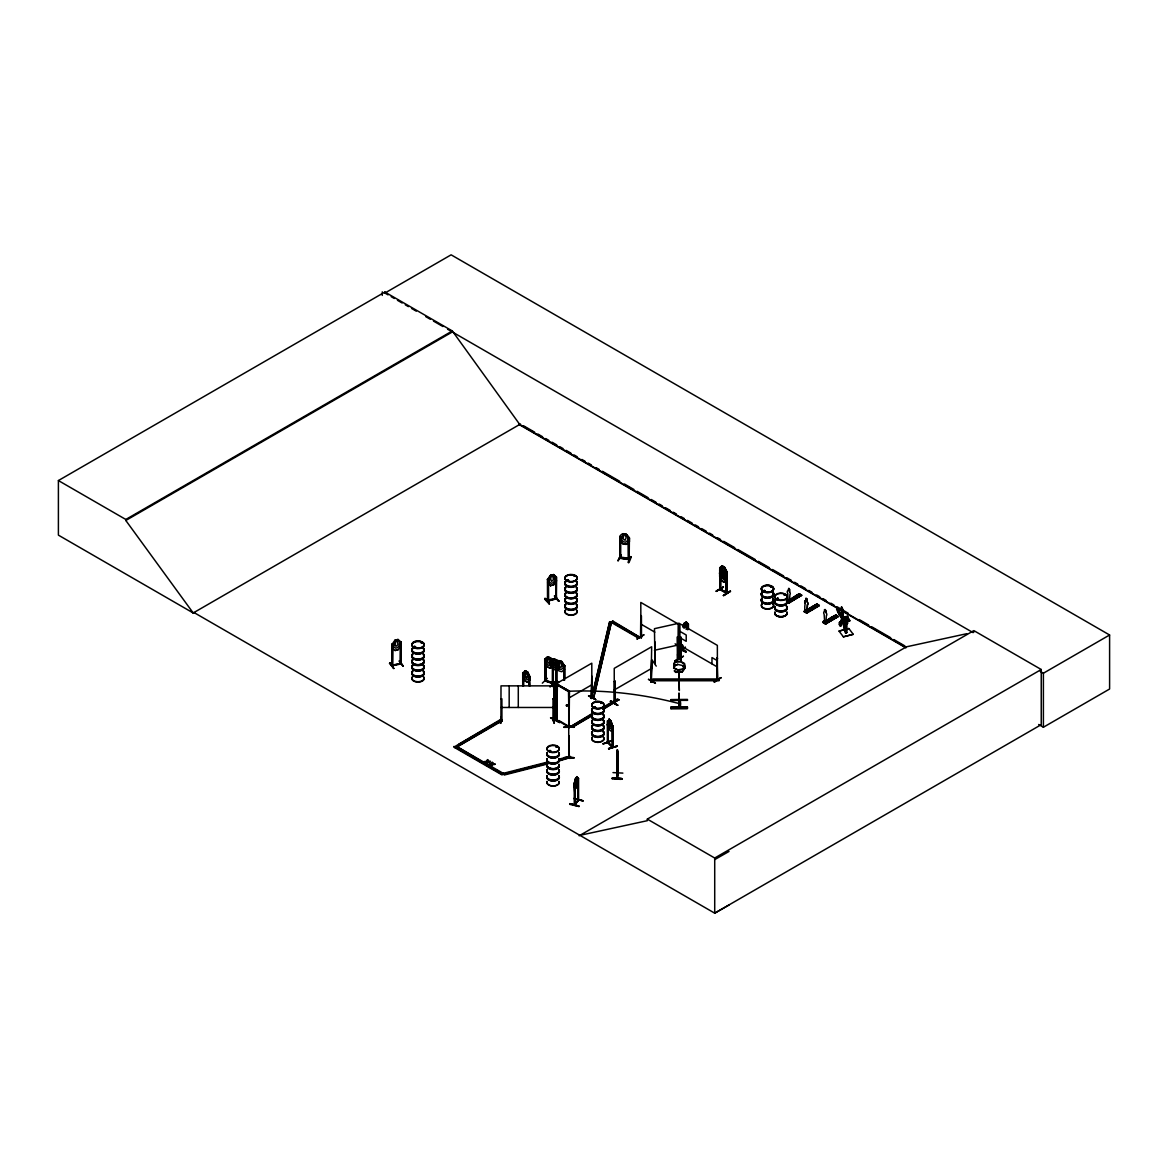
<?xml version="1.0" encoding="UTF-8"?>
<svg xmlns="http://www.w3.org/2000/svg" width="1168" height="1168" viewBox="0 0 1168 1168"><rect width="100%" height="100%" fill="white"/><g stroke="black" fill="none" stroke-linecap="round" stroke-linejoin="round"><path stroke-width="1.5" d="M847.399 623.464L842.566 618.617L842.814 620.208L847.603 623.493L846.245 619.58M617.259 777.917C617.054 781.29 619.361 770.938 617.653 773.625L617.522 751.666M617.069 755.156L617.157 751.593L616.908 778.691L617.755 772.982L617.449 749.798L616.923 757.025M577.81 778.852L578.569 778.516L577.737 778.808L578.277 800.62L578.642 799.365L577.883 799.671M612.09 778.764C621.872 775.508 628.545 781.932 612.134 778.005M621.989 779.246L612.134 778.384M655 663.526L654.46 628.676L679.148 623.186L678.769 657.978M544.828 680.988L544.755 659.263M544.828 680.199L545.66 680.462M553.398 665.57L550.478 668.096L547.573 667.118L544.755 662.694L544.697 659.307L545.821 659.424L545.763 680.973M545.003 679.937L545.748 680.433M545.003 680.725L553.559 683.572L553.428 682.696L545.748 680.667L553.559 682.784L553.296 683.791L553.296 662.139L554.187 659.584L556.085 663.132M556.056 684.638L556.318 668.286M617.449 749.914L617.069 756.66M609.17 729.372L607.302 724.423L609.054 729.474L610.922 731.095L612.601 729.212L612.66 725.868L612.003 725.109L612.12 746.994M617.449 760.076L617.595 754.762M789.495 601.389L789.918 594.57A2.205 1.285 59.5 0 0 789.495 591.607L789.568 589.358M807.044 611.521L807.365 604.761A2.205 1.285 59.5 0 0 807.044 601.739L806.65 598.79M807.132 611.463L807.468 604.703A2.205 1.285 59.5 0 0 807.132 601.681L806.898 598.965M825.951 622.427L826.375 615.609A2.205 1.285 59.5 0 0 826.039 612.601L825.367 609.506M617.463 754.908L617.113 759.448L616.952 758.645M726.467 592.191L726.073 593.213L726.043 571.327M523.6 685.835L523.702 672.899M555.88 577.342L553.515 574.641L550.581 575.459L547.515 579.605L550.493 575.328L553.603 574.598L556.625 577.226L556.391 598.892L555.749 577.459M393.017 644.064L392.798 665.833L391.981 666.008L400.069 663.439L392.156 665.176M839.223 622.88L839.661 622.15M788.123 600.702L787.685 593.315A2.205 1.285 59.5 0 1 787.918 590.716L788.809 588.263M787.67 600.454L788.707 600.06L787.699 600.498L788.765 600.25L787.758 600.498L788.254 602.016L788.663 600.191L787.889 600.761M789.597 601.33L788.05 600.6M806.139 598.308L805.467 600.848A2.205 1.285 59.5 0 0 805.132 603.491C803.423 614.383 807.803 608.513 805.511 610.937M805.467 610.922L806.037 610.222M805.759 610.747L805.219 610.528M824.491 609.535L824.462 611.711A2.205 1.285 59.5 0 0 824.141 614.353L824.652 621.712M824.885 620.953C823.498 621.916 826.433 621.23 824.097 621.011L824.097 622.588M824.258 621.756L824.871 621.522M846.304 632.414L843.106 619.901L846.406 630.37L846.041 632.822L844.785 630.968L842.347 620.164L843.106 619.901M576.408 777.757L575.97 784.093L576.51 777.786M548.376 600.732L547.369 600.965L548.376 599.943M556.406 597.855L555.413 598.892L556.406 598.629M617.069 751.725L617.332 749.783M841.354 617.565C828.185 597.636 847.15 617.755 842.04 620.515C841.705 618.529 840.916 598.206 842.537 611.302M622.88 773.099L612.981 772.603M616.894 777.392L617.011 777.494M677.63 664.344L674.724 665.818L674.184 663.497L676.389 661.468L680.827 661.365L684.536 663.482L685.295 666.797L682.579 669.498L677.951 670.359L673.673 668.111M575.532 778.472L576.963 776.662L578.262 778.428L576.963 776.662C571.269 784.297 576.977 796.415 574.773 805.234L575.006 783.173L574.32 783.567L575.605 778.428M578.978 805.993C550.946 798.737 598.016 811.22 569.692 804.329M578.978 806.431L569.896 803.672M392.083 665.191L391.893 644.167L392.857 643.948M391.981 665.731C399.193 664.066 399.31 665.03 400.945 662.782M673.6 668.242L674.228 665.643M674.053 668.038L674.841 665.672M684.083 626.851L685.514 622.967M674.943 670.739L676.17 672.096L682.112 671.746M831.353 618.879L832.083 618.733M832.229 618.806L831.893 617.945M832.419 618.617L831.339 618.149M841.5 607.258L842.946 618.763L837.5 608.805M568.699 727.416L569.079 726.554M568.728 692.668L568.743 758.017L569.123 756.601L568.655 757.2M652.635 660.796L656.241 666.125M415.02 647.028L414.713 646.342L413.881 647.276M415.647 647.13L415.049 647.057M421.371 643.261L422.115 642.838M421.648 643.305L421.385 642.663M421.794 643.057L421.648 643.188M566.889 580.233L566.918 579.912M568.67 580.335L567.298 580.554M575.152 576.174L574.203 576.35M574.174 576.101L575.196 576.277M556.727 688.186L556.625 687.237M556.567 703.048L556.786 701.691L556.713 703.092M556.581 715.59L556.727 715.298M550.639 750.703L549.135 751.36M550.376 751.068L549.135 750.586L550.376 750.615M556.26 747.126L557.267 746.98M556.464 746.98L556.8 746.527M556.464 747.243L557.209 746.819M594.454 707.633L594.03 706.932L593.928 707.677M595.432 707.56L594.016 707.02L594.6 707.72M601.053 703.443L601.608 703.034M601.228 703.034L602.046 703.209M679.601 707.779L678.988 693.077L678.812 707.939C681.426 708.567 681.163 698.391 678.608 699.661M679.148 703.18L678.988 693.427M764.076 590.468L763.711 591.256L764.558 590.468M764.894 590.804L764.222 590.468L765.055 590.789M770.603 587.081L771.391 587.227M771.522 587.3L770.895 587.227M777.669 598.965L777.1 598.483L778.355 598.439M639.991 636.721L638.619 637.509L611.506 621.858L609.594 621.697L591.796 697.004L593.709 697.165L611.506 621.858L612.879 621.069L639.991 637.392L638.619 638.181L611.506 622.529L609.594 622.383L593.037 692.434M591.796 697.69L593.709 697.836L611.506 621.858M683.426 626.267L684.098 623.493L686.2 621.916L688.419 624.077L688.419 629.479M686.142 651.481L679.864 648.663M578.16 781.757L576.963 786.94L575.517 788.692L574.218 786.925L574.174 783.582L575.517 778.414M576.963 786.94L578.204 781.742M805.511 610.543L805.789 612.149L806.037 610.105M824.783 621.099L824.185 621.683L825.075 621.42M550.508 717.838C562.567 724.321 563.137 724.204 550.8 717.634M610.368 701.428L610.762 700.756L617.814 705.224L610.368 701.413L617.434 705.399M610.689 701.165L617.755 705.195M722.802 566.787L722.058 570.787L723.576 572.992L724.35 570.612L722.875 566.743M722.802 571.678L722.058 575.678L723.576 577.883L724.35 575.503L722.729 571.721M395.996 640.458L395.061 645.189L396.04 646.284L398.054 644.459L396.989 640.225M673.951 663.526L674.418 665.789M526.111 671.658L525.323 675.644L526.87 677.863L527.615 675.469L526.023 671.702M678.608 707.209L679.499 707.034M609.141 719.167L608.221 724.452L610.514 728.628L611.652 727.635L610.791 720.904L609.141 719.167L607.842 721.532M559.866 661.365C556.26 680.871 561.837 659.759 556.129 659.701L553.209 658.723L550.289 661.249L550.289 664.68L553.165 669.06L556.129 669.979L558.99 667.512M569.123 727.109L568.539 691.602L556.669 684.74L556.742 720.087L555.428 719.692L555.428 683.324L569.458 691.062L569.079 727.912L569.283 691.179L555.428 683.324M674.126 667.95L678.097 669.892M603.301 743.958L611.74 740.906M578.291 799.992L574.291 804.445L575.079 804.81L575.006 783.173M578.569 800.197L578.569 778.516M624.033 534.389L623.026 538.667L625.084 540.317L626.15 537.645L625.114 534.491L624.062 534.331M676.535 661.876L680.564 661.803L683.908 663.716L684.55 666.68L682.141 669.074L678.068 669.833M842.347 620.164L845.033 630.91M486.676 763.376L487.392 761.624L490.385 761.697L487.392 762.076L486.676 763.828L487.509 760.032M492.619 762.529L491.232 766.456L492.619 762.529L490.677 766.135L491.348 763.93L488.312 764.777L491.348 764.383M486.122 763.054L487.509 759.58M682.754 626.749L684.054 623.42L682.857 626.763M548.975 603.827C550.42 598.834 538.273 594.658 549.413 603.593M527.659 672.038L529.936 676.856L527.659 672.038L525.293 670.666L524.184 673.483L524.184 676.053L527.235 679.849L528.783 678.71L527.629 672.096L525.206 670.709L522.87 672.783L522.957 685.47M487.494 761.697L488.063 759.901M389.426 663.351L393.806 668.534L389.893 662.825M686.112 629.377C688.77 625.771 684.915 615.478 686.112 627.917M723.342 587.27L716.028 591.169M637.042 639.13L644.079 634.706L637.1 638.779M683.411 656.255L675.075 661.132L683.368 656.255M619.858 536.667L620.88 536.711L619.916 536.623M619.755 540.054L622.953 543.981L626.238 544.419L629.406 541.543L629.435 538.054M619.858 540.039L623.04 543.835L626.179 544.317L629.435 541.485M629.406 559.691L619.901 558.275L619.785 536.565C622.69 530.622 629.406 534.813 627.712 540.463L625.639 542.171L623.537 541.85L621.434 539.485L623.04 533.732L626.15 534.272L629.391 537.879L628.369 537.689L628.428 559.341M621.128 554.888L618.047 560.801L620.661 555.209M618.091 560.757L620.617 555.267M620.12 557.238C626.121 557.18 638.341 561.458 620.135 557.997M620.748 536.55L620.661 558.406L620.967 557.399M620.967 557.618L629.304 558.654M631.26 556.888C625.931 571.561 629.421 554.012 631.26 556.917M628.253 562.304L630.793 556.727M547.456 600.965L556.275 598.644M556.552 598.819L547.515 601.17L547.456 579.357L548.464 579.094L548.507 600.352M556.552 598.031L555.588 598.308M547.617 656.942L546.201 662.417L548.099 665.088L549.982 665.716L551.836 664.285L550.435 657.891L547.631 656.796L544.697 659.307L547.675 656.898M551.851 661.73L553.252 658.825L550.391 661.307M564.611 665.921L561.808 661.482L558.888 660.679L561.808 661.482L563.107 665.453L563.107 668.023L561.239 669.439L559.37 668.811L557.472 666.14L557.472 663.57C563.005 654.971 550.654 668.33 558.932 660.621M640.487 637.348L641.261 637.713L640.794 615.551L640.546 637.392M641.261 636.925L640.458 636.516L641.261 637.144M641.495 637.567L640.546 637.305L641.495 637.567L641.422 615.916M677.688 657.642L678.039 658.956L678.214 637.159L677.338 636.94L677.922 658.913L678.214 624.033L640.794 602.425L640.94 637.159M679.878 657.759L680.652 658.124M679.878 658.548L679.937 623.77L717.356 645.378L717.429 680.17M680.652 658.358L680.813 637.129L679.937 636.91L680.579 637.261M679.966 658.577L680.9 658.737L680.813 637.129M720.554 589.139L719.765 588.687L720.802 588.964M719.663 571.298L722.014 576.072L719.663 571.298L719.751 567.823L719.751 589.519L726.788 593.534L726.963 571.736L726.073 571.517M720.393 568.32L720.554 589.928L720.714 577.138M727.036 592.599C706.144 582.379 740.892 600.323 720.554 589.373M839.456 624.486L840.537 626.252L840.58 624.062L843.077 620.135M840.464 626.282L842.741 620.266L841.924 618.879L840.011 622.602L841.924 618.879L842.493 620.339M617.332 778.589L617.346 756.528M547.354 678.345L542.332 683.178M553.588 686.93L558.625 681.616L553.661 686.58M392.784 665.804L392.959 665.176M687.529 623.975L687.602 629.756M555.311 718.554L554.771 718.889M592.103 698.099L591.796 676.316L591.096 698.333L592.103 698.099L591.344 698.479L592.045 676.462M651.204 681.265L651.978 680.798L651.029 680.988M651.919 680.871L650.956 681.908L651.671 659.891L651.277 682.01L651.992 681.63M607.477 742.731L608.294 742.498L612.455 747.418M612.061 746.162L612.587 746.644M840.259 622.544L841.617 620.442M846.756 632.618L845.501 632.939L846.756 632.618L846.756 622.821M567.108 704.669L567.517 705.122M567.473 705.195C566.1 703.749 566.801 706.903 567.706 705.414M414.304 647.247L414.567 646.4L415.647 646.853M553.559 584.818L556.581 580.598L553.603 584.876L550.493 585.606L553.603 584.876M549.632 751.082L550.464 750.805M550.493 751.36L550.391 750.513M594.089 707.122L594.191 707.545M595.111 707.195L594.6 706.815M778.501 599.111L777.83 598.235M784.078 594.76L784.589 594.921M784.21 595.067L784.808 594.877M392.083 665.979L392.039 644.356L394.959 640.181L398.054 639.422L401.15 642.166L400.274 642.371M392.054 647.787L395.003 650.518L398.098 649.758L401.106 645.539M679.28 658.124L679.119 657.088M574.116 798.547L583.022 801.073M574.729 805.219L578.583 800.153M842.23 617.449C843.719 616.704 844.318 622.529 842.668 620.354M682.988 648.985L682.127 649.247L685.178 647.218M682.988 649.773L683.017 646.108M550.449 662.767L549.486 663.774L547.631 661.833L548.595 657.642L550.449 661.263L550.391 664.68L553.209 669.001L556.085 669.877M556.085 664.65L555.121 665.658L553.267 663.701M607.389 742.644L607.302 720.992M607.798 743.096L608.236 728.598M550.435 657.891L553.471 661.964M553.209 658.723L556.085 659.774L558.932 664.125M550.478 657.818L553.355 662.198L552.42 661.614L552.552 683.572L552.683 667.103M547.573 667.118L550.537 668.038M556.026 659.818L557.472 663.599M556.202 684.725L556.318 662.884M557.092 663.147L557.092 684.755M555.968 666.475L558.844 670.855L561.808 671.761L564.524 669.293M561.706 661.614L564.524 665.921L564.553 680.272M545.821 681.032L545.821 659.424M564.728 665.687L563.677 665.351L564.728 665.687L564.728 678.301M551.471 686.331C568.042 669.658 537.908 698.814 556.012 680.813M553.179 686.857L558.625 682.068M846.45 632.618L845.209 631.45M555.077 718.335L554.669 718.889M554.377 718.714L555.326 718.7M591.096 697.544L592.118 697.238L591.344 697.69M591.096 698.333L591.869 697.88L591.796 663.19L554.377 684.798L554.304 719.576L555.253 719.298L554.858 718.378M614.266 703.034L614.237 668.359L651.671 646.751L651.072 681.805M615.113 702.873L615.113 681.265L614.237 681.499L615.113 681.265M523.03 676.184L525.206 680.988L527.659 682.316L529.849 680.214M719.663 567.867L722.087 565.75L724.467 567.122L726.803 571.897L726.686 593.534M719.751 567.94L720.714 568.144L719.838 567.911L722.116 565.867M722.014 570.685C714.509 578.686 726.219 563.881 720.89 576.072L723.97 579.883L725.489 578.729L724.35 572.13L722.014 570.685L724.35 572.13L726.569 576.875M719.751 576.204L722.014 580.963L724.379 582.336L726.569 580.233M682.068 671.746L684.798 668.257M578.291 800.562L578.204 778.311M615.113 702.961L614.864 681.134M557.472 666.169L555.618 667.585L553.734 666.957L551.851 664.3M568.042 580.496L567.458 580.219M601.754 702.917L601.009 703.37M556.304 747.024L557.165 747.024M776.589 598.907A6.176 3.562 0 0 1 777.859 598.352L777.158 599.023L777.523 598.235M776.895 599.009L778.443 599.009M688.156 623.946L688.419 624.077M685.441 647.335L682.798 648.97M685.178 647.773L682.127 650.036L685.441 647.904M686.185 651.408L685.85 652.109L679.601 649.218M673.848 663.322L676.418 661.438M501.101 719.868L501.992 719.809M501.86 720.612L500.926 720.627L501.933 720.641L501.89 698.785L500.999 698.99M553.136 719.882L554.026 719.809M847.355 623.566L847.778 621.201L846.274 619.288M399.938 663.789L400.945 663.57M683.017 665.585L684.828 668.257L682.214 672.038L675.6 672.388L674.228 670.812M682.959 665.629L677.513 664.373M789.203 602.965L801.598 595.096L799.233 593.753L799.89 594.512L787.159 601.695M774.983 600.513A6.176 3.562 0 0 0 780.954 604.995A6.176 3.562 0 0 0 786.925 600.513L788.166 599.753L786.706 601.33L789.261 602.98L788.429 602.527L801.613 595.271L799.233 593.943L786.517 601.447M789.042 602.761L790.342 600.98L788.882 602.381M816.593 604.177L804.051 611.579L804.883 612.047L817.235 604.338L804.051 611.579L816.797 604.192M805.701 609.871L804.431 611.375L806.431 612.514L807.891 611.112L806.489 612.952L819.148 605.404L816.782 603.885M818.505 605.258L819.337 605.71L806.767 613.112L804.256 611.463L805.526 609.769M835.5 615.098L823.177 622.5M823.761 622.967L836.303 615.565M837.792 616.368L825.703 624.033L825.338 622.675L826.798 622.033L826.798 622.967L824.374 621.537C825.002 620.646 824.272 623.858 825.134 621.245M837.602 616.062L824.885 623.566L825.659 624.019M837.879 616.427L825.367 623.873L823.163 622.383L824.433 620.69M789.495 589.665L789.495 591.607M793.437 597.169C799.759 599.929 790.721 597.68 794.707 596.425L797.072 597.753M795.846 595.753C802.153 598.512 793.13 596.264 797.116 595.008L799.481 596.337M797.963 594.512C804.285 597.271 795.262 595.008 799.233 593.753M786.823 601.637L799.233 593.943M801.598 595.096L788.604 602.411M788.896 602.805L801.628 595.388M805.467 600.848L805.555 600.79A2.205 1.285 59.5 0 0 805.234 603.433L805.234 603.433M804.723 611.842L817.074 604.469M806.183 612.66L819.148 605.404M825.951 610.703L826.039 612.601M824.608 620.792L823.163 621.449M836.142 615.244L822.958 622.5L835.821 615.288M823.484 622.807L836.171 615.361M826.798 622.033L825.338 622.675M825.192 623.756L838.244 616.631L825.542 623.829M555.004 697.559L554.377 719.532M588.818 695.675L595.534 699.515M588.468 695.938L595.914 699.734L588.847 695.719M651.262 682.054L651.905 660.022M648.722 679.28L655.394 683.09M614.631 702.45L614.937 701.91M716.729 679.849L716.962 658.007L717.678 680.024M717.605 658.372L716.729 658.153M717.356 679.338L717.21 680.126M714.115 681.718L721.079 677.644L714.451 682.302M714.115 681.747L721.065 677.615M194.063 612.572L193.304 613.025L58.4 535.134L58.4 480.559L384.914 292.044L452.323 330.953L519.731 424.451L905.667 647.276M384.914 292.044L384.914 293.051L451.125 254.828L1109.6 634.998L1109.6 689.018L1043.389 727.241L1038.659 724.496M58.4 480.559L125.808 519.468L452.323 330.953M729.007 905.025L714.714 913.172L193.976 612.528L193.202 612.966L125.808 520.475L452.323 331.96M193.202 612.966L520.49 424.013M522.724 685.616L522.724 673.002L523.702 673.206M522.724 673.002L523.571 673.104M611.506 622.529L612.879 621.069M528.958 685.616L529.308 676.141L529.206 685.47M528.958 676.608L529.936 676.798L530.009 680.243M722.087 565.75L720.89 571.181L723.97 574.992L725.489 573.838L725.489 571.269L724.35 567.239L722.014 565.794M724.467 567.122L726.963 571.736M527.586 682.36L525.323 680.871L522.943 676.17M722.116 575.97L724.467 577.401M726.73 575.371L724.423 577.299M724.379 582.336L721.926 581.007L719.59 576.233M716.378 591.431L723.401 586.935L716.378 590.979M547.266 762.149L503.481 773.318L502.05 774.939L453.899 747.14L500.692 719.444L502.05 720.233L455.272 747.929L502.05 720.919L501.86 719.838M458.586 744.439L500.692 720.13L502.05 720.919M723.78 595.665L730.453 591.023L723.445 595.403M569.458 691.062L569.152 691.252A439.65 359.248 54.3 0 1 678.856 703.486M569.969 697.398L591.796 684.798M555.428 719.692L555.734 683.149M614.237 689.967L651.671 668.359M592.337 714.991L572.057 727.372L570.699 726.584L592.526 713.312M603.447 707.005L617.478 698.902L618.85 699.69L603.257 709.37M570.699 726.584L590.964 714.874M606.572 705.881L617.478 699.574L618.85 700.362M603.257 708.699L618.85 699.69M573.619 726.467L592.337 715.663M453.899 746.454L502.05 774.253L503.423 773.464L456.63 746.454L486.268 764.237M805.248 610.66L807.891 612.047L807.891 611.112M579.153 835.792L906.441 646.824L966.739 633.713M579.912 835.339L647.32 820.681L647.32 819.118L973.835 630.603L1041.243 669.512L1041.243 724.656L714.714 913.172L714.714 858.027L1041.243 669.512M973.835 632.165L973.075 632.618L447.621 329.245M1040.265 671.41L1043.389 673.221L1109.6 634.998M714.714 859.604L729.007 851.457M557.384 684.579L568.977 691.354L557.384 684.579L556.771 719.999L568.349 726.773M682.506 649.32L682.404 650.167L682.462 644.707M841.369 607.097L843.135 609.608L842.683 618.821M392.901 644.21L391.908 644.356M554.771 719.678L554.625 698.07M415.355 647.276L413.852 647.043L415.049 646.561M568.378 580.467L567.268 580.671M764.85 591.344L763.595 591.344M556.713 688.04L556.771 687.207M550.435 751.243L549.179 751.243M547.529 600.133L547.719 601.155M548.347 600.994L548.274 579.153M620.748 557.589L619.814 557.428M674.038 665.775L677.513 664.563M591.694 697.165L591.534 698.406M610.222 720.802L610.806 725.781L609.638 726.043C608.981 725.109 608.499 719.254 610.309 720.773M612.572 725.897L610.922 720.817L609.054 719.196M612.061 725.459L612.893 725.722L612.937 747.389L607.915 741.797M611.521 740.746L603.082 743.768M603.053 743.812L611.784 740.6M608.572 748.498L617.303 746.191L608.616 748.571M608.616 748.863L617.054 745.899M608.645 748.951L617.303 746.177M552.595 682.492L552.741 683.265M556.231 684.463L557.048 683.879M679.499 700.318L678.812 700.318M837.529 608.659L838.244 612.85M552.552 575.401L551.559 575.649L550.595 578.832L551.559 581.416L553.559 579.562L552.508 575.342M548.42 579.328L547.456 579.357M554.931 595.943L559.019 601.213L554.508 595.68M558.654 601.243L554.435 596.118L558.611 601.243M559.53 759.01L570.042 756.324L570.816 757.346L558.567 761.156M510.489 772.209L503.481 773.99L504.255 775.012L548.055 763.843M513.993 771.318L547.266 762.821M559.53 759.682L570.042 757.01L570.816 758.017M503.481 773.318L504.255 774.34L548.055 763.157M558.567 760.485L570.816 757.346M842.435 611.273L842.946 618.763M844.683 618.31L846.07 617.96L845.179 616.792L843.792 617.142L844.683 620.223L846.07 619.872L846.055 616.573L847.442 616.222L848.333 619.288L847.442 616.222M846.055 616.573L846.946 617.741L848.333 617.376M846.055 618.485L846.946 619.653L848.844 619.171M843.398 619.142L845.223 621.522L849.764 620.938L845.223 622.091L843.398 619.712M839.047 631.041L848.888 628.53L853.224 634.326L843.384 636.823L839.047 631.143L848.888 628.53M843.384 636.823L853.224 634.326M812.417 607.229L813.162 607.229M813.176 607.813L812.432 607.813M396.04 640.517L397.032 640.268M395.003 650.518L398.098 649.758M399.587 660.898L403.004 665.877M400.274 642.152L400.069 664.008L401.047 663.015L400.113 663.234M403.033 666.213L399.149 660.898L402.989 665.848M567.268 579.708L568.232 579.708M764.047 590.614L764.456 591.475M776.516 599.52A6.278 3.621 0 0 1 777.815 598.95L778.005 598.907M678.739 636.414L678.842 658.241L678.856 636.589M654.46 650.284L679.148 644.794M545.164 680.769L545.047 659.161M553.252 683.747L544.945 680.988M556.435 684.492L556.917 684.93M555.749 577.226L555.764 599.053M680.097 658.329L680.17 636.764M720.014 588.555L720.452 589.928M578.248 799.803L574.291 805.234L574.218 783.553M400.814 663.585L400.858 641.991M839.69 621.975L839.208 624.559L840.712 626.223M490.385 761.244L487.494 761.259L487.392 762.076M486.793 761.755L483.756 762.149L490.385 761.697M486.691 762.12L484.297 762.003M492.049 763.887L494.94 764.325L491.947 764.704M488.312 764.325L494.94 764.325M491.246 764.763L488.852 764.631M483.756 761.697L486.793 761.302M491.947 764.252L494.94 763.872M501.101 719.59L501.89 719.605M553.136 719.59L554.026 720.598L552.96 720.641L553.033 698.8L553.924 698.99L553.033 698.8M648.386 679.396L655.438 683.397M566.436 705.034L566.436 705.983M795.247 596.892L794.547 597.432L795.452 597.724M679.119 657.905L681.324 660.606L677.455 654.883M641.13 637.67L640.94 636.385M720.087 589.387L720.087 576.773M607.813 742.571L607.71 741.724M670.885 699.574L687.426 699.413L687.441 700.318L670.899 699.793M687.441 700.318L670.899 700.479M670.899 700.231L687.441 700.07M670.885 708.655L670.87 707.122L687.412 706.961L687.426 708.509L670.885 708.553L687.426 708.509M670.87 707.268L687.412 707.049M501.86 720.379L500.926 720.379L500.999 685.864L553.924 685.864L554.026 720.408M553.895 720.379L553.136 720.641M554.055 723.372L553.997 717.181L554.128 722.948M573.868 726.876L563.94 726.905L573.868 727.314M573.868 727.168L563.94 727.357M569.079 735.825L569.108 757.463M563.94 757.959C564.173 756.601 582.671 757.901 568.918 758.339M573.868 757.623L563.94 757.623M568.655 757.988L573.868 758.017M678.871 669.906L679.323 690.595L678.871 671.396M652.883 680.083L719.035 680.083M500.999 707.472L553.924 707.472M654.81 663.307L654.868 641.714M629.172 559.72L629.391 537.879M617.361 750.966L617.332 753.287M614.485 702.45L614.47 703.297L614.485 681.63M612.134 778.487L622.033 778.939M777.435 599.242L777.903 599.242A6.176 3.562 0 0 0 776.589 599.914M594.6 706.64L595.563 707.282M607.9 743.111L607.769 720.948M805.862 598.337L806.738 598.731M628.369 537.995L629.304 538.068M628.442 537.703L628.53 559.589M576.861 776.632L577.503 781.83L575.751 786.166L574.875 785.261M574.276 787.042L575.634 788.59M583.007 800.737L573.911 798.43L582.993 800.737M545.558 659.628L544.872 659.336M547.573 656.839L550.537 657.759M559.808 661.424L560.757 661.745L561.706 666.49L560.757 667.497L558.888 665.556M556.143 663.059L556.786 663.117M556.202 683.937L556.8 684.127M778.18 598.673L777.83 598.512A6.278 3.621 0 0 0 776.516 599.213M688.069 623.873L688.156 629.348M679.834 649.058L686.185 651.861M842.566 618.617L846.187 620.193M619.828 558.246L620.004 536.419M835.689 614.806L838.055 616.324M806.154 610.484L805.19 610.09L805.19 611.667M786.706 600.396L786.896 601.257M788.356 601.958L787.641 599.972M823.338 622.296L825.338 623.42M682.039 657.015L675.075 661.146M384.914 293.051L388.053 294.862M391.192 296.672L394.331 298.482M397.456 300.293L402.157 303.008M405.296 304.819L408.435 306.629M411.574 308.44L416.275 311.155M425.678 316.586L430.379 319.302M433.518 321.112L442.92 326.529M523.644 425.824L534.667 432.189M537.82 434.014L542.551 436.744M545.69 438.555L548.843 440.38M551.997 442.19L556.727 444.92M559.881 446.745L563.02 448.57M566.173 450.381L570.904 453.111M574.057 454.936L577.196 456.746M581.927 459.477L585.08 461.302M588.234 463.112L591.373 464.937M596.103 467.667L599.257 469.478M602.411 471.303L619.741 481.304M624.457 484.034L633.917 489.494M637.056 491.305L648.094 497.67M651.233 499.495L655.963 502.225M659.117 504.036L662.271 505.861M665.424 507.686L670.14 510.401M673.294 512.226L676.447 514.051M681.163 516.767L684.317 518.592M687.47 520.417L692.201 523.147M695.354 524.958L698.493 526.783M701.647 528.593L706.377 531.323M709.531 533.148L712.67 534.959M717.4 537.689L720.554 539.514M723.707 541.324L734.73 547.69M737.884 549.515L755.214 559.516M758.353 561.341L769.391 567.706M772.53 569.517L783.567 575.897M786.706 577.707L791.437 580.438M794.59 582.263L797.744 584.073M800.898 585.898L805.613 588.628M808.767 590.439L811.921 592.264M816.636 594.994L819.79 596.804M822.944 598.629L826.097 600.44M830.828 603.17L833.967 604.995M837.12 606.805L848.143 613.185M859.181 619.551L868.627 624.997M871.781 626.822L890.688 637.728M893.827 639.553L904.864 645.919M518.694 424.305L905.901 647.86M726.715 571.882L726.058 571.298M726.963 593.315L726 593.081L726.321 571.371M679.98 631.406L686.215 635.012L686.215 641.32L679.98 637.713M716.831 660.373L711.969 657.569L711.969 663.862M679.937 645.378L717.356 666.986M640.794 624.033L654.825 632.136M675.089 643.845L678.214 645.641M614.383 622.617L639.991 637.392M529.206 676.462L529.834 685.835M570.699 725.912L572.057 726.7M647.32 819.118L714.714 858.027M492.619 762.981L492.049 762.208M489.377 766.047L492.502 767.843M495.626 769.639L503.423 774.15M567.458 704.771L567.517 705.574M566.349 705.165L566.801 705.954M558.844 720.495L567.531 725.576M500.999 719.809L500.897 720.598M677.265 658.591L677.571 636.808M563.852 665.424L563.779 680.01M788.415 600.221L787.524 600.031L787.524 601.608M607.477 742.673L612.587 747.432L612.587 725.824L610.922 720.817M799.846 594.527L786.692 601.432M681.747 656.854L674.739 660.884M626.238 534.141L629.406 538.112M553.559 574.539L555.034 580.248L553.077 582.788L551.092 583.314L549.106 581.795L550.493 575.328M555.413 598.337L547.369 600.206M549.486 603.695L544.887 598.6L549.018 603.754M849.764 620.369L847.034 616.806L849.764 620.938M846.07 619.872L845.179 616.792M843.792 619.055L844.683 620.223M389.922 662.811L393.806 668.534M789.101 588.657L789.466 589.417M682.798 665.731L684.463 668.286M818.885 605.462L806.343 612.85M838.449 612.85L841.982 619.23M685.426 622.924L686.069 625.376M552.931 720.043L552.931 720.612M500.926 723.372L500.838 717.181L500.371 723.372M1043.389 673.221L1043.389 727.241M846.946 617.741L846.946 619.653M846.406 620.091L846.406 633.144M845.851 620.996L845.851 627.523M845.501 621.522L845.501 632.939M836.784 616.894L834.419 615.74M834.653 618.135L832.288 616.996M832.258 619.551L829.893 618.412M826.608 621.916L826.608 622.675L823.98 621.084L823.98 622.661M815.746 607.229L813.381 606.075M813.351 608.645L810.986 607.491M807.701 611.01L807.701 611.755L805.073 610.163L805.073 611.74M790.342 600.98L790.342 601.914M790.167 600.878L790.167 601.622M719.663 572.758L719.663 576.247M716.962 658.007L716.962 679.615M687.879 624.486L687.879 628.077M684.054 623.42L684.083 628.369M682.74 645.977L682.097 650.007L682.185 644.59M618.091 751.447L618.003 773.639M617.2 750.761L617.2 761.04M612.353 746.06L612.353 746.848M608.265 742.133L608.294 743.052M555.413 598.104L555.413 598.892M529.586 676.973L529.586 685.981M523.352 673.367L523.352 685.981M518.285 685.864L518.285 707.472M509.175 685.864L509.175 707.472M401.106 642.108L400.931 663.862M382.272 291.839L382.272 295.416M125.808 519.468L125.808 520.475M423.429 654.401A6.278 3.621 0 0 1 417.998 659.832A6.278 3.621 0 0 1 412.567 654.401M423.342 654.766A6.176 3.562 0 0 1 417.998 660.124A6.176 3.562 0 0 1 412.654 654.766M423.342 659.424A6.161 3.562 0 0 1 417.998 664.753A6.205 3.577 0 0 1 412.625 659.555M412.654 659.424A6.161 3.562 0 0 0 417.998 664.753A6.205 3.577 0 0 0 423.371 659.555M423.371 659.759A6.205 3.577 0 0 1 417.998 665.132A6.205 3.577 0 0 1 412.625 659.759M423.429 648.43A6.278 3.621 0 0 1 417.998 653.861A6.278 3.621 0 0 1 412.567 648.43M423.342 653.773A6.176 3.562 0 0 1 417.998 659.117A6.176 3.562 0 0 1 412.654 653.773M423.342 648.809A6.176 3.562 0 0 1 417.998 654.153A6.176 3.562 0 0 1 412.654 648.809M423.429 654.08A6.278 3.621 0 0 1 417.998 659.526A6.278 3.621 0 0 1 412.567 654.08M423.429 648.123A6.278 3.621 0 0 1 417.998 653.554A6.278 3.621 0 0 1 412.567 648.123M423.356 647.802A6.19 3.577 0 0 1 417.998 653.16A6.19 3.577 0 0 1 412.64 647.802M423.429 671.396A6.278 3.621 0 0 1 417.998 676.827A6.278 3.621 0 0 1 412.567 671.396M423.342 671.761A6.176 3.562 0 0 1 417.998 677.119A6.176 3.562 0 0 1 412.654 671.761M423.342 676.418A6.161 3.562 0 0 1 417.998 681.747A6.161 3.562 0 0 1 412.654 676.418M423.342 660.329A6.161 3.562 0 0 1 417.998 665.658A6.161 3.562 0 0 1 412.654 660.329M423.371 676.754A6.205 3.577 0 0 1 417.998 682.127A6.205 3.577 0 0 1 412.625 676.754M423.429 665.424A6.278 3.621 0 0 1 417.998 670.855A6.278 3.621 0 0 1 412.567 665.424M423.356 670.753A6.19 3.577 0 0 1 417.998 676.126A6.19 3.577 0 0 1 412.64 670.753M423.342 665.804A6.176 3.562 0 0 1 417.998 671.147A6.176 3.562 0 0 1 412.654 665.804M423.429 671.074A6.278 3.621 0 0 1 417.998 676.52A6.278 3.621 0 0 1 412.567 671.074M423.429 665.118A6.278 3.621 0 0 1 417.998 670.549A6.278 3.621 0 0 1 412.567 665.118M423.356 664.796A6.19 3.577 0 0 1 417.998 670.155A6.19 3.577 0 0 1 412.64 664.796M576.466 587.592A6.278 3.621 0 0 1 571.021 593.023A6.278 3.621 0 0 1 565.589 587.592M576.393 587.957A6.19 3.577 0 0 1 571.021 593.329A6.19 3.577 0 0 1 565.662 587.957M576.35 592.629A6.147 3.548 0 0 1 571.021 597.958A6.147 3.548 0 0 1 565.706 592.629M576.393 592.95A6.205 3.577 0 0 1 571.021 598.323A6.205 3.577 0 0 1 565.662 592.95M576.466 581.635A6.278 3.621 0 0 1 571.021 587.066A6.278 3.621 0 0 1 565.589 581.635M576.379 586.964A6.176 3.562 0 0 1 571.021 592.322A6.176 3.562 0 0 1 565.677 586.964M576.393 582A6.19 3.577 0 0 1 571.021 587.358A6.19 3.577 0 0 1 565.662 582M576.466 587.285A6.278 3.621 0 0 1 571.021 592.716A6.278 3.621 0 0 1 565.589 587.285M576.466 581.328A6.278 3.621 0 0 1 571.021 586.759A6.278 3.621 0 0 1 565.589 581.328M576.393 581.007A6.19 3.577 0 0 1 571.021 586.365A6.19 3.577 0 0 1 565.662 581.007M576.466 604.586A6.278 3.621 0 0 1 571.021 610.017A6.278 3.621 0 0 1 565.589 604.586M576.393 604.951A6.19 3.577 0 0 1 571.021 610.324A6.19 3.577 0 0 1 565.662 604.951M576.364 609.608A6.161 3.562 0 0 1 571.021 614.952A6.161 3.562 0 0 1 565.692 609.608M576.364 593.505A6.161 3.562 0 0 1 571.021 598.848A6.161 3.562 0 0 1 565.692 593.505M576.393 609.944A6.205 3.577 0 0 1 571.021 615.317A6.205 3.577 0 0 1 565.662 609.944M576.393 593.198A6.205 3.577 0 0 1 571.021 598.571A6.205 3.577 0 0 1 565.662 593.198M576.466 598.629A6.278 3.621 0 0 1 571.021 604.06A6.278 3.621 0 0 1 565.589 598.629M576.379 603.958A6.176 3.562 0 0 1 571.021 609.316A6.176 3.562 0 0 1 565.677 603.958M576.393 598.994A6.19 3.577 0 0 1 571.021 604.352A6.19 3.577 0 0 1 565.662 598.994M576.466 604.279A6.278 3.621 0 0 1 571.021 609.711A6.278 3.621 0 0 1 565.589 604.279M576.466 598.323A6.278 3.621 0 0 1 571.021 603.754A6.278 3.621 0 0 1 565.589 598.323M576.393 598.001A6.19 3.577 0 0 1 571.021 603.36A6.19 3.577 0 0 1 565.662 598.001M772.939 598.469A6.278 3.621 0 0 1 767.507 603.914A6.278 3.621 0 0 1 762.062 598.469M772.851 598.848A6.176 3.562 0 0 1 767.507 604.192A6.176 3.562 0 0 1 762.149 598.848M772.836 603.491A6.161 3.562 0 0 1 767.507 608.835A6.161 3.562 0 0 1 762.164 603.491M772.866 603.827A6.19 3.577 0 0 1 767.507 609.185A6.19 3.577 0 0 1 762.135 603.827M772.939 592.512A6.278 3.621 0 0 1 767.507 597.943A6.278 3.621 0 0 1 762.062 592.512M772.866 597.841A6.19 3.577 0 0 1 767.507 603.199A6.19 3.577 0 0 1 762.135 597.841M772.866 592.877A6.19 3.577 0 0 1 767.507 598.235A6.19 3.577 0 0 1 762.135 592.877M772.939 598.162A6.278 3.621 0 0 1 767.507 603.608A6.278 3.621 0 0 1 762.062 598.162M772.939 592.205A6.278 3.621 0 0 1 767.507 597.636A6.278 3.621 0 0 1 762.062 592.205M772.851 591.884A6.176 3.562 0 0 1 767.507 597.242A6.176 3.562 0 0 1 762.149 591.884M786.911 612.12A6.161 3.562 0 0 1 780.954 616.602A6.161 3.562 0 0 1 774.997 612.12M786.385 600.279A6.278 3.621 0 0 1 781.772 605.681A6.278 3.621 0 0 1 774.895 601.155M786.925 601.505A6.176 3.562 0 0 1 780.954 606.002A6.176 3.562 0 0 1 774.983 601.505M786.385 599.972A6.278 3.621 0 0 1 781.772 605.374A6.278 3.621 0 0 1 774.895 600.848M786.94 607.477A6.19 3.577 0 0 1 780.954 611.974A6.19 3.577 0 0 1 774.968 607.477M786.385 606.236A6.278 3.621 0 0 1 781.772 611.638A6.278 3.621 0 0 1 774.895 607.112M786.385 605.929A6.278 3.621 0 0 1 781.772 611.331A6.278 3.621 0 0 1 774.895 606.805M786.94 606.469A6.19 3.577 0 0 1 780.954 610.966A6.19 3.577 0 0 1 774.968 606.469M786.94 612.47A6.205 3.577 0 0 1 780.954 616.967A6.205 3.577 0 0 1 774.968 612.47M786.94 612.251A6.205 3.577 0 0 1 780.954 616.762A6.205 3.577 0 0 1 774.968 612.251M603.316 714.685A6.278 3.621 0 0 1 597.885 720.13A6.278 3.621 0 0 1 592.453 714.685M603.228 715.064A6.176 3.562 0 0 1 597.885 720.408A6.176 3.562 0 0 1 592.541 715.064M603.228 719.707A6.161 3.562 0 0 1 597.885 725.051A6.161 3.562 0 0 1 592.541 719.707M603.257 720.057A6.205 3.577 0 0 1 597.885 725.416A6.205 3.577 0 0 1 592.512 720.057M603.316 708.728A6.278 3.621 0 0 1 597.885 714.159A6.278 3.621 0 0 1 592.453 708.728M603.228 714.057A6.176 3.562 0 0 1 597.885 719.415A6.176 3.562 0 0 1 592.541 714.057M603.243 709.093A6.19 3.577 0 0 1 597.885 714.466A6.19 3.577 0 0 1 592.526 709.093M603.316 714.378A6.278 3.621 0 0 1 597.885 719.824A6.278 3.621 0 0 1 592.453 714.378M603.316 708.421A6.278 3.621 0 0 1 597.885 713.852A6.278 3.621 0 0 1 592.453 708.421M603.228 708.1A6.176 3.562 0 0 1 597.885 713.458A6.176 3.562 0 0 1 592.541 708.1M603.316 731.679A6.278 3.621 0 0 1 597.885 737.125A6.278 3.621 0 0 1 592.453 731.679M603.228 732.059A6.176 3.562 0 0 1 597.885 737.402A6.176 3.562 0 0 1 592.541 732.059M603.228 736.701A6.161 3.562 0 0 1 597.885 742.045A6.161 3.562 0 0 1 592.541 736.701M603.228 720.612A6.161 3.562 0 0 1 597.885 725.956A6.161 3.562 0 0 1 592.541 720.612M603.257 737.052A6.205 3.577 0 0 1 597.885 742.41A6.205 3.577 0 0 1 592.512 737.052M603.257 720.291A6.205 3.577 0 0 1 597.885 725.664A6.205 3.577 0 0 1 592.512 720.291M603.316 725.722A6.278 3.621 0 0 1 597.885 731.153A6.278 3.621 0 0 1 592.453 725.722M603.228 731.051A6.176 3.562 0 0 1 597.885 736.409A6.176 3.562 0 0 1 592.541 731.051M603.243 726.087A6.19 3.577 0 0 1 597.885 731.46A6.19 3.577 0 0 1 592.526 726.087M603.316 731.372A6.278 3.621 0 0 1 597.885 736.818A6.278 3.621 0 0 1 592.453 731.372M603.316 725.416A6.278 3.621 0 0 1 597.885 730.847A6.278 3.621 0 0 1 592.453 725.416M603.228 725.094A6.176 3.562 0 0 1 597.885 730.453A6.176 3.562 0 0 1 592.541 725.094M559.063 753.652A6.19 3.577 0 0 1 553.092 758.149A6.19 3.577 0 0 1 547.106 753.652M559.063 752.645A6.19 3.577 0 0 1 553.092 757.141A6.19 3.577 0 0 1 547.106 752.645M559.063 759.609A6.19 3.577 0 0 1 553.092 764.106A6.19 3.577 0 0 1 547.106 759.609M559.151 759.244A6.278 3.621 0 0 1 553.092 763.814A6.278 3.621 0 0 1 547.033 759.244M559.151 758.937A6.278 3.621 0 0 1 553.092 763.507A6.278 3.621 0 0 1 547.033 758.937M559.063 758.601A6.19 3.577 0 0 1 553.092 763.113A6.19 3.577 0 0 1 547.106 758.601M559.151 753.287A6.278 3.621 0 0 1 553.092 757.842A6.278 3.621 0 0 1 547.033 753.287M559.151 752.98A6.278 3.621 0 0 1 553.092 757.536A6.278 3.621 0 0 1 547.033 752.98M559.063 764.617A6.19 3.577 0 0 1 553.092 769.113A6.19 3.577 0 0 1 547.106 764.617M559.063 765.157A6.176 3.562 0 0 1 553.092 769.639A6.176 3.562 0 0 1 547.12 765.157M559.078 781.392A6.205 3.577 0 0 1 553.092 785.903A6.205 3.577 0 0 1 547.106 781.392M559.078 764.85A6.205 3.577 0 0 1 553.092 769.362A6.205 3.577 0 0 1 547.106 764.85M559.063 770.646A6.19 3.577 0 0 1 553.092 775.143A6.19 3.577 0 0 1 547.106 770.646M559.063 769.639A6.19 3.577 0 0 1 553.092 774.136A6.19 3.577 0 0 1 547.106 769.639M559.063 776.603A6.19 3.577 0 0 1 553.092 781.1A6.19 3.577 0 0 1 547.106 776.603M559.151 776.238A6.278 3.621 0 0 1 553.092 780.808A6.278 3.621 0 0 1 547.033 776.238M559.151 775.932A6.278 3.621 0 0 1 553.092 780.501A6.278 3.621 0 0 1 547.033 775.932M559.063 775.596A6.19 3.577 0 0 1 553.092 780.107A6.19 3.577 0 0 1 547.106 775.596M559.151 770.281A6.278 3.621 0 0 1 553.092 774.837A6.278 3.621 0 0 1 547.033 770.281M559.151 769.975A6.278 3.621 0 0 1 553.092 774.53A6.278 3.621 0 0 1 547.033 769.975M559.063 781.596A6.19 3.577 0 0 1 553.092 786.093A6.19 3.577 0 0 1 547.106 781.596M842.697 618.748L842.975 619.449L842.785 618.66M617.332 760.003L617.069 762.003L617.449 760.018M721.357 572.743L722.598 576.043L721.298 577.97L722.992 576.744L724.671 579.912L723.401 576.496L724.642 574.729L723.021 575.766L721.459 572.758M552.464 660.884L553.982 663.979L552.406 666.125L554.464 664.621L556.537 667.497L554.975 664.285L556.494 662.314L554.508 663.628L552.464 660.884M395.047 640.312L393.543 646.619L395.558 648.167L397.558 647.685L399.529 645.159L399.529 642.59L398.011 639.524L395.047 640.312M730.467 591.344L723.401 595.49L730.467 591.344M687.426 707.72L670.885 708.071L687.426 707.823M719.035 678.973L652.883 678.973L652.883 680.754L719.035 680.754L719.035 678.973M616.923 760.397L617.069 762.003L616.923 760.397M817.877 605.973L815.512 604.63L817.877 605.973M817.016 606.469L814.651 605.141L817.016 606.469M835.938 617.39L833.572 616.047L835.938 617.39M814.622 607.886L812.256 606.557L814.622 607.886M833.529 618.806L831.163 617.463L833.529 618.806M550.581 585.562L547.573 582.92L550.537 585.664M414.903 647.685A6.19 3.577 0 0 0 424.188 644.59A6.19 3.577 0 0 0 414.903 641.495A6.19 3.577 0 0 0 414.903 647.685M414.917 647.671A6.161 3.562 0 0 0 424.159 644.59A6.161 3.562 0 0 0 414.917 641.509A6.161 3.562 0 0 0 414.917 647.671M414.917 648.196A6.161 3.562 0 0 0 424.159 645.116A6.161 3.562 0 0 0 414.917 642.035A6.161 3.562 0 0 0 414.917 648.196M567.925 581.095A6.205 3.577 0 0 0 577.226 577.985A6.205 3.577 0 0 0 567.925 574.89A6.205 3.577 0 0 0 567.925 581.095M567.94 581.372A6.161 3.562 0 0 0 577.196 578.291A6.161 3.562 0 0 0 567.94 575.211A6.161 3.562 0 0 0 567.94 581.372M566.67 580.832A6.161 3.562 0 0 0 576.977 579.226A6.161 3.562 0 0 0 569.429 574.875A6.161 3.562 0 0 0 566.67 580.832M764.412 591.753A6.176 3.562 0 0 0 773.683 588.657A6.176 3.562 0 0 0 764.412 585.577A6.176 3.562 0 0 0 764.412 591.753M764.412 592.264A6.176 3.562 0 0 0 773.683 589.183A6.176 3.562 0 0 0 764.412 586.088A6.176 3.562 0 0 0 764.412 592.264M763.113 591.388A6.205 3.577 0 0 0 773.493 589.782A6.205 3.577 0 0 0 765.901 585.402A6.205 3.577 0 0 0 763.113 591.388M777.859 599.739A6.205 3.577 0 0 0 787.159 596.644A6.205 3.577 0 0 0 777.859 593.534A6.205 3.577 0 0 0 777.859 599.739M777.873 600.031A6.161 3.562 0 0 0 787.115 596.95A6.161 3.562 0 0 0 777.873 593.87A6.161 3.562 0 0 0 777.873 600.031M594.804 707.969A6.161 3.562 0 0 0 604.046 704.888A6.161 3.562 0 0 0 594.804 701.807A6.161 3.562 0 0 0 594.804 707.969M594.804 708.465A6.161 3.562 0 0 0 604.046 705.384A6.161 3.562 0 0 0 594.804 702.304A6.161 3.562 0 0 0 594.804 708.465M594.789 708.188A6.205 3.577 0 0 0 604.09 705.092A6.205 3.577 0 0 0 594.789 701.983A6.205 3.577 0 0 0 594.789 708.188M549.982 751.681A6.205 3.577 0 0 0 559.297 748.586A6.205 3.577 0 0 0 549.982 745.491A6.205 3.577 0 0 0 549.982 751.681M549.997 752.163A6.176 3.562 0 0 0 559.268 749.082A6.176 3.562 0 0 0 549.997 745.987A6.176 3.562 0 0 0 549.997 752.163M553.092 768.763A6.161 3.562 0 0 0 559.049 764.281A6.161 3.562 0 0 1 553.092 768.734A6.161 3.562 0 0 1 547.135 764.281A6.161 3.562 0 0 0 553.092 768.734"/></g></svg>
